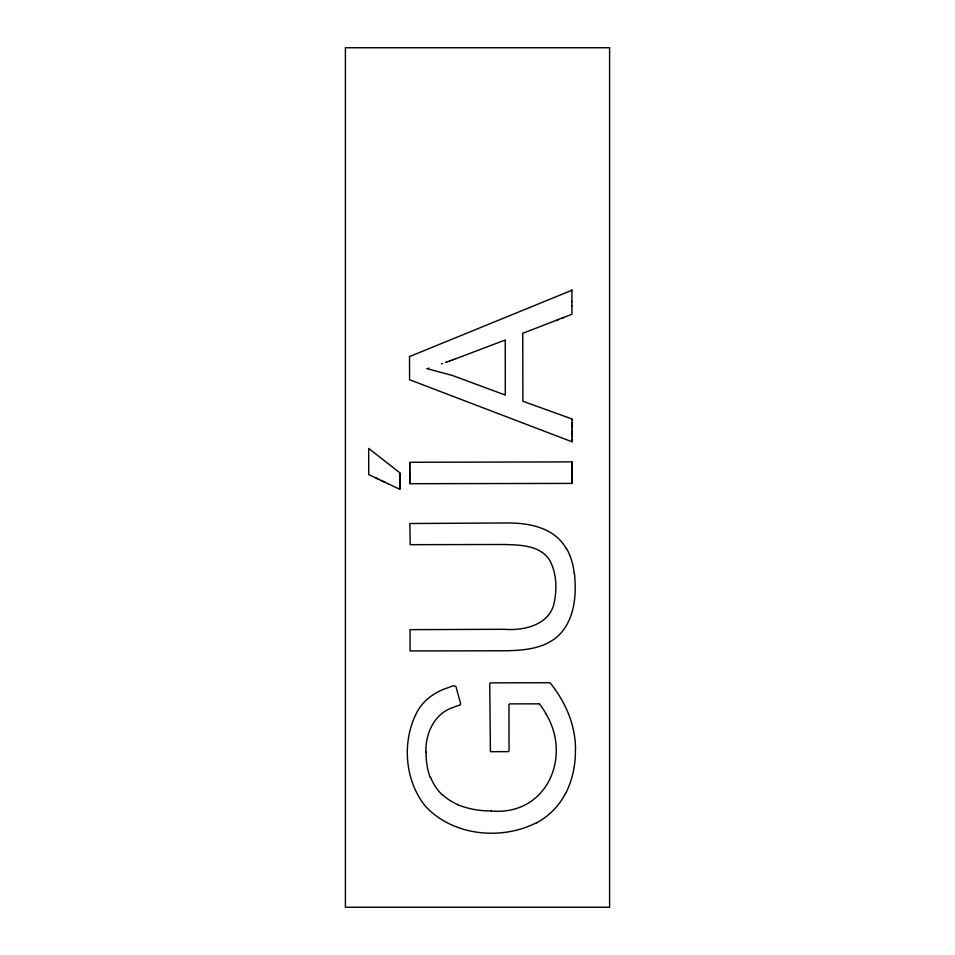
<?xml version="1.0" encoding="UTF-8"?>
<svg xmlns="http://www.w3.org/2000/svg" width="955" height="955" viewBox="0 0 955 955"><rect width="100%" height="100%" fill="white"/><g stroke="black" fill="none" stroke-linecap="round" stroke-linejoin="round"><path stroke-width="1.43" d="M536.376 822.768C501.208 840.687 453.016 835.852 425.5 806.354C404.335 780.199 401.554 740.435 417.574 711.021C423.745 700.099 434.477 692.494 446.128 688.316C449.125 687.875 453.947 684.21 455.917 686.514C456.776 689.617 457.636 692.733 458.495 695.837C458.877 698.726 461.181 702.617 460.417 704.897C457.934 705.65 455.487 706.497 453.088 707.464C434.334 713.409 425.166 733.929 425.906 752.433M557.517 319.853L522.767 333.307L522.886 401.255L572.14 419.006L572.14 420.069M557.839 319.722L558.496 319.471M562.101 318.075L557.183 319.985M563.092 317.693L563.737 317.442M561.779 318.206L571.938 314.267L571.926 305.934M459.546 357.325L505.243 340.004L505.302 395.06L452.575 375.542L426.778 368.582M459.26 357.433L456.192 358.591M454.759 359.116L456.048 358.638M454.485 359.223L452.933 359.796M451.822 360.202L452.658 359.904M450.736 360.608L451.691 360.25M449.781 360.954L450.593 360.656M448.85 361.288L449.65 361.002M448.444 361.432L446.737 362.052M446.474 362.136L445.567 362.458M442.535 363.521L441.425 363.903M428.843 367.973L428.747 368.009M491.336 810.974C546.224 815.976 571.961 757.637 546.248 714.316M539.229 703.847L509.576 703.871L508.943 704.73L509.039 750.905L508.287 751.645L490.416 751.681L489.736 683.613L490.452 682.849L550.02 682.73C565.336 701.555 575.626 725.167 575.531 749.687M376.306 478.169L368.737 474.587L368.69 448.432L399.775 472.761L399.811 489.27L388.41 483.887M376.091 478.061L377.022 478.503M377.75 478.849L376.819 478.407M379.195 479.529L377.547 478.753M378.992 479.434L381.379 480.568M381.164 480.461L382.096 480.902M382.824 481.248L381.893 480.807M383.552 481.595L382.621 481.153M384.268 481.929L383.337 481.487M384.996 482.275L384.065 481.833M388.625 483.994L384.793 482.18M566.267 548.671C554.079 526.539 526.635 522.469 503.727 522.994L409.85 523.531L410.208 544.672L503.512 544.493C519.496 544.935 540.148 544.959 549.662 560.287C556.395 572.523 557.028 587.421 554.533 600.946C550.999 624.63 524.51 630.992 504.216 629.285L410.041 629.655L410.089 650.94L504.133 650.785C524.02 650.522 547.072 648.827 561.134 632.819C575.173 616.56 576.569 593.401 574.373 572.964M571.89 290.26L409.528 356.585L409.576 379.744L572.176 441.843L572.176 441.234M571.914 301.362L571.926 306.269M572.14 422.659L572.14 423.423M572.14 423.722L572.152 424.486M572.152 424.641L572.152 426.014M572.152 425.703L572.152 426.467M572.152 426.766L572.152 427.84M572.152 430.419L572.164 431.183M572.164 431.493L572.164 432.257M572.164 433.475L572.164 434.835M572.164 434.537L572.164 435.599M572.164 436.662L572.164 434.991M572.176 439.252L572.176 440.016M572.176 440.315L572.176 441.079M572.212 461.969L572.224 463.688M572.224 463.76L572.224 464.99M572.224 465.061L572.224 468.284M572.224 468.356L572.236 471.579M572.236 471.651L572.248 474.874M572.248 474.945L572.26 483.409L409.767 483.708L409.767 482.991M409.767 483.636L409.731 462.28L572.212 461.898L572.224 463.259M571.89 289.938L571.914 301.696M572.14 419.46L572.152 424.939M572.152 426.157L572.152 427.076M572.152 427.231L572.164 433.773M572.164 436.053L572.176 441.532M572.224 463.473L572.224 464.56M572.224 464.775L572.224 466.565M572.224 466.78L572.224 467.855M572.224 468.069L572.236 469.86M572.236 470.075L572.236 470.934M572.236 471.149L572.236 473.155M572.236 473.37L572.236 474.229M572.236 474.444L572.248 476.45M572.248 476.664L572.248 477.524M572.248 477.739L572.248 479.744M572.248 479.959L572.248 480.819M572.26 481.045L572.26 483.051M409.731 463.211L409.731 463.927M409.731 464.858L409.731 465.574M409.743 466.506L409.743 467.234M409.743 468.165L409.743 468.881M409.743 469.812L409.743 470.529M409.743 471.46L409.743 472.391M409.755 473.107L409.755 474.038M409.755 474.754L409.755 475.686M409.755 476.402L409.755 477.333M409.755 478.049L409.767 478.98M409.767 479.697L409.767 480.628M409.767 481.344L409.767 482.275M399.775 472.809L399.811 489.223M430.204 777.525A67.614 67.614 0 0 1 426.193 751.776M442.32 794.954A48.621 48.621 0 0 1 430.657 777.358M458.328 804.85A56.667 56.667 0 0 1 442.499 794.775M491.324 810.867A85.998 85.998 0 0 1 458.281 804.958M539.312 703.787A55.02 55.02 0 0 1 546.164 714.352M566.53 548.528A62.242 62.242 0 0 1 574.11 572.988M565.444 793.51A69.381 69.381 0 0 1 536.447 822.9M575.364 749.687A93.877 93.877 0 0 1 565.635 793.605M609.6 47.75L345.4 47.75L345.4 907.25L609.6 907.25L609.6 47.75"/></g></svg>
